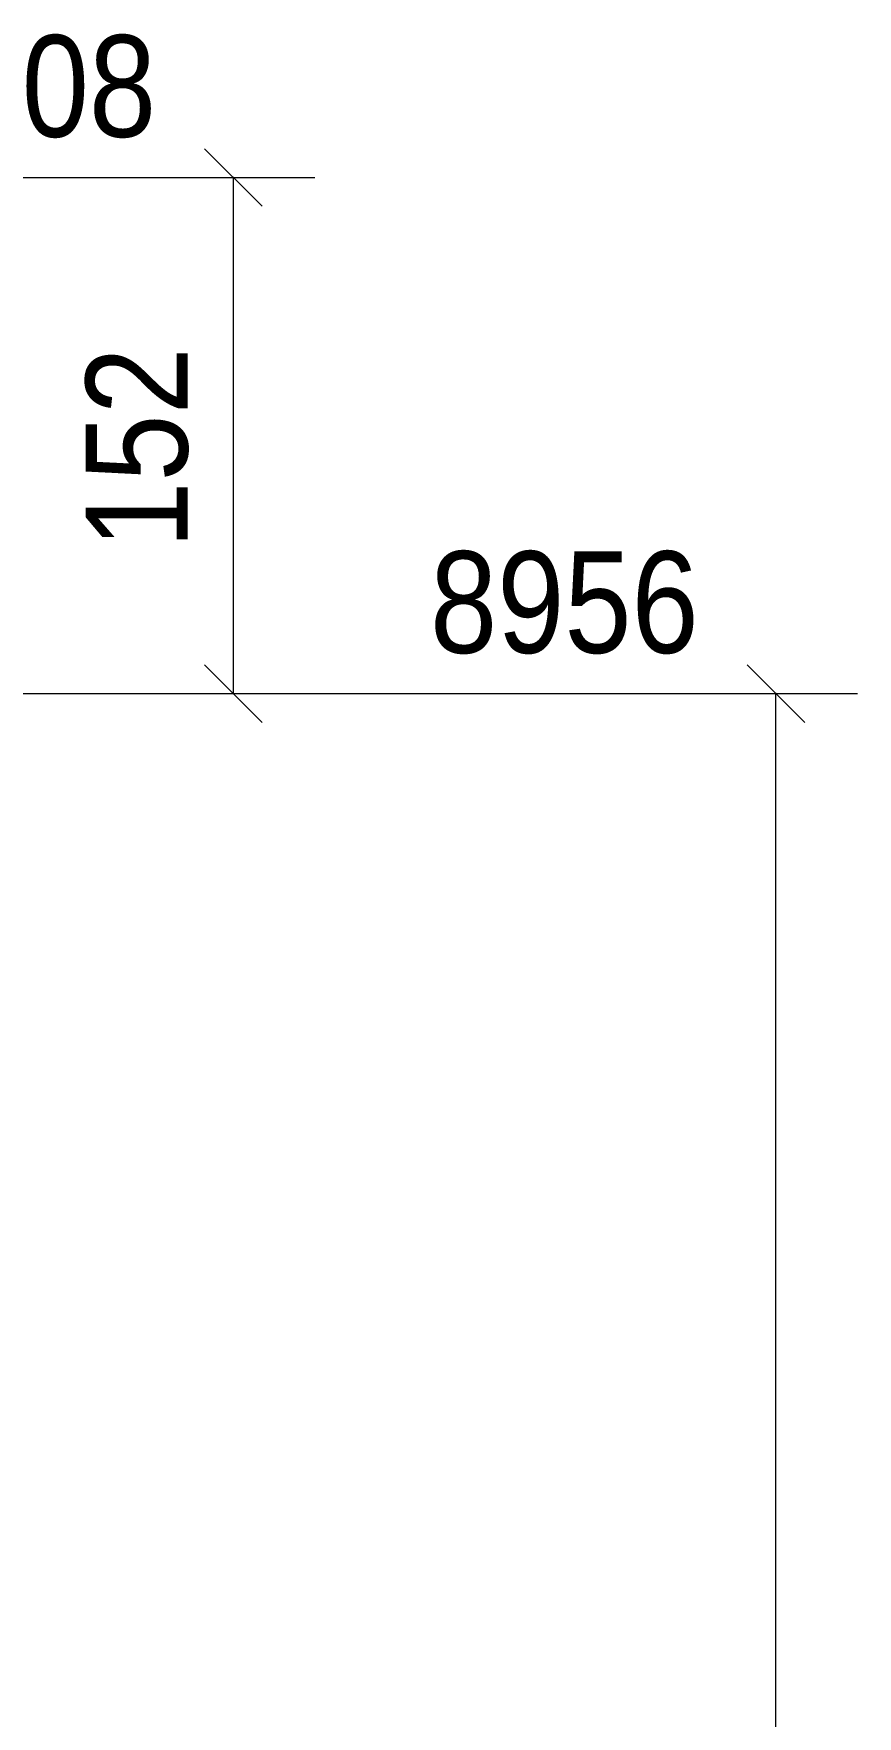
# Model space of a CAD drawing. Header units: millimetres. Extents: x 2 to 579, y 1 to 825.
# Drawn here: x 88.88 to 113.17, y 659.51 to 709.16 of the extents above; entities that cross this region are included whole.
import ezdxf

# ---------------------------------------------------------------- set-up
doc = ezdxf.new("R2010")
doc.units = ezdxf.units.MM
doc.linetypes.add('XKITLINE00', pattern=[0])
doc.layers.add('Dimensions', color=7, linetype='Continuous', lineweight=0)
doc.styles.add('ARIAL', font='ARIAL.TTF')

# ---------------------------------------------------------------- blocks, each defined once
blk = doc.blocks.new('*A127')
at = {"layer": 'Dimensions', "color": 7, "linetype": 'XKITLINE00', "lineweight": 0}
for p, q in [((93.923, 705.76), (95.62, 704.063)), ((67.772, 704.912), (97.172, 704.912)), ((94.772, 689.684), (94.772, 704.912)), ((93.923, 690.532), (95.62, 688.835)), ((81.772, 689.684), (97.172, 689.684))]:
    blk.add_line(p, q, dxfattribs=at)
at = {"layer": 'Dimensions', "color": 3}
for p in [(94.772, 704.912), (94.772, 689.684)]:
    blk.add_point(p, dxfattribs=at)
at = {"layer": 'Dimensions', "color": 3, "style": 'ARIAL', "width": 0.85}
for s, p in [('9108', (84.571, 706.112)), ('8956', (80.071, 690.884))]:
    blk.add_text(s, height=3, dxfattribs=at).set_placement(p)
blk.add_text('152', height=3, rotation=90.0002, dxfattribs=at).set_placement((93.422, 693.96))
blk = doc.blocks.new('*A129')
at = {"layer": 'Dimensions', "color": 7, "linetype": 'XKITLINE00', "lineweight": 0}
for p, q in [((109.923, 690.532), (111.62, 688.835)), ((81.772, 689.684), (113.172, 689.684)), ((110.772, 359.161), (110.772, 689.684))]:
    blk.add_line(p, q, dxfattribs=at)
at = {"layer": 'Dimensions', "color": 3}
blk.add_point((110.772, 689.684), dxfattribs=at)
at = {"layer": 'Dimensions', "color": 3, "style": 'ARIAL', "width": 0.85}
blk.add_text('8956', height=3, dxfattribs=at).set_placement((100.571, 690.884))

msp = doc.modelspace()

# ---------------------------------------------------------------- block references
at = {"lineweight": 0}
for name in ['*A127', '*A129']:
    msp.add_blockref(name, (0, 0), dxfattribs=at)

doc.saveas('drawing.dxf')
